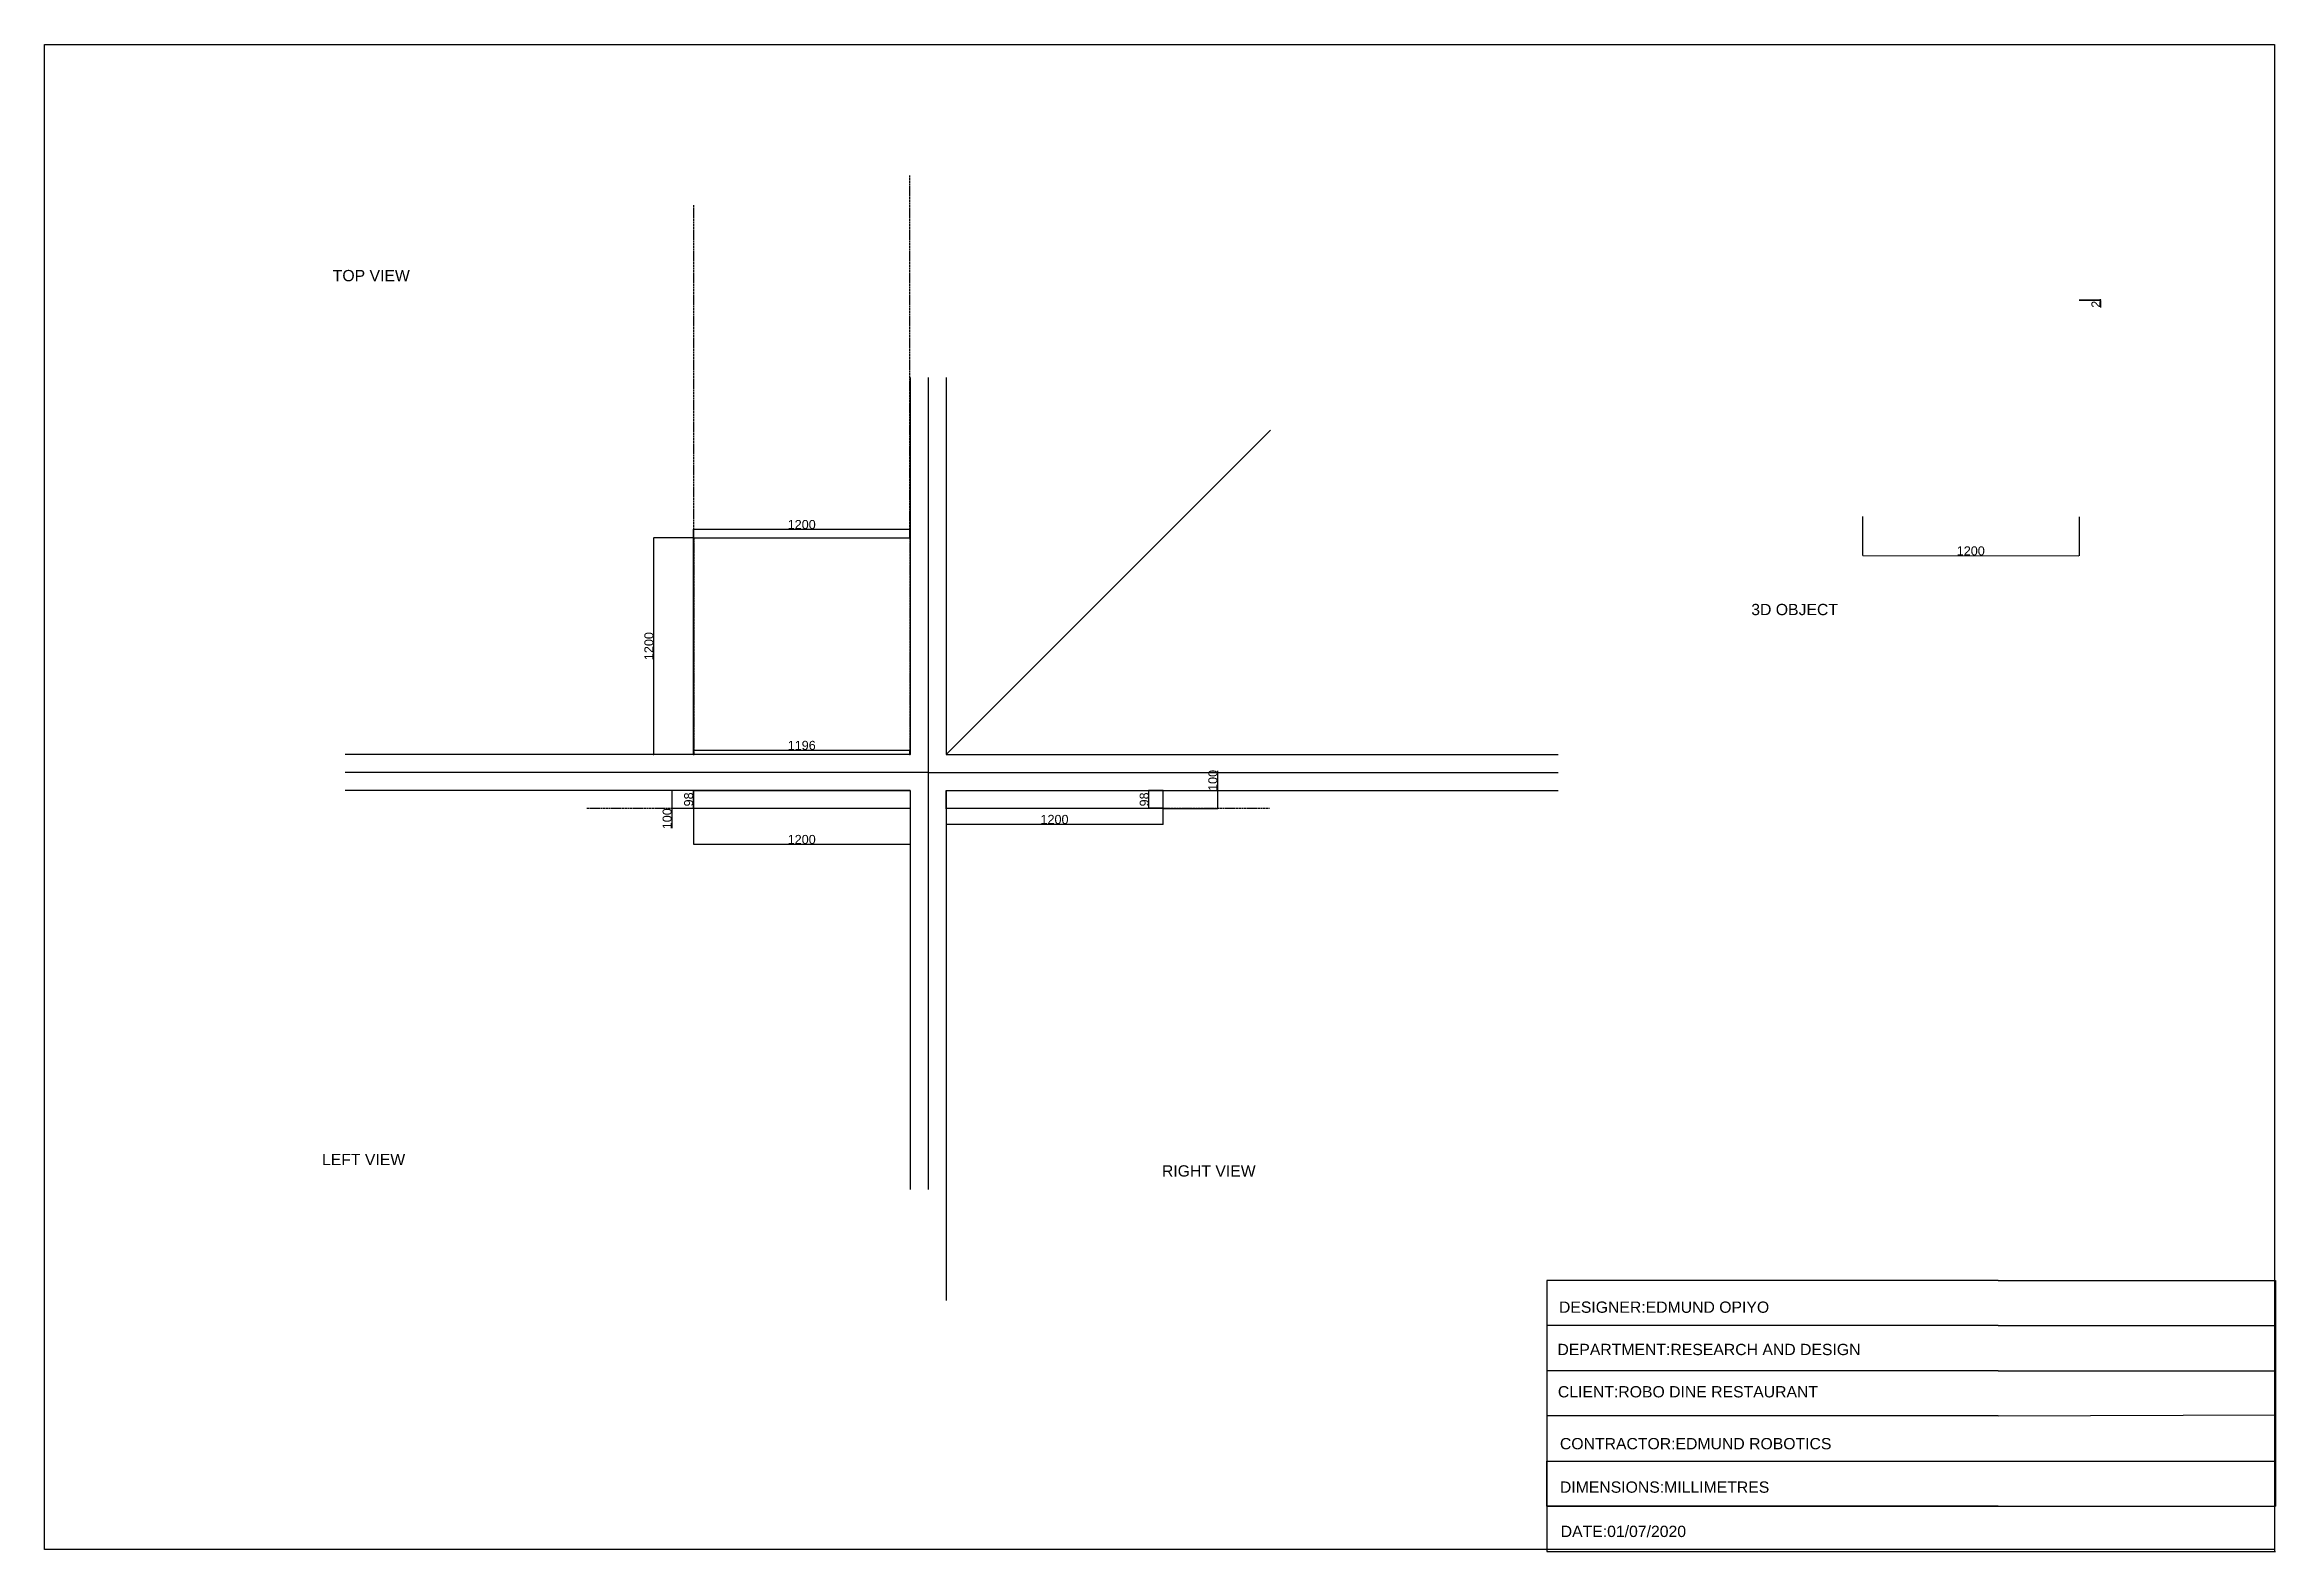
# Model space of a CAD drawing. Header units: millimetres. Extents: x -6591 to 5763, y -4526 to 3818.
import ezdxf

# ---------------------------------------------------------------- set-up
doc = ezdxf.new("R2010")
doc.units = ezdxf.units.MM
doc.linetypes.add('ACAD_ISO02W100', pattern=[15, 12, -3])
doc.layers.add('dimensions', color=3, linetype='Continuous')
doc.layers.add('throughLines', color=2, linetype='ACAD_ISO02W100')
doc.layers.add('textAnnotation', color=4, linetype='Continuous', plot=False)
doc.styles.get("Standard").update_dxf_attribs({"font": 'arial.ttf'})
doc.dimstyles.new('Annotative', dxfattribs={"dimscale": 0, "dimtxt": 50, "dimasz": 2.5, "dimexe": 1.25, "dimexo": 0.625, "dimtad": 1, "dimtxsty": 'Standard', "dimcen": 2.5, "dimadec": 0, "dimazin": 0, "dimtfac": 1, "dimtmove": 0, "dimatfit": 3, "dimfxl": 1, "dimarcsym": 0})

# ---------------------------------------------------------------- blocks, each defined once
blk = doc.blocks.new('*D4')
at = {"layer": 'dimensions', "color": 0, "lineweight": -2, "transparency": 16777216}
for p, q in [((-2998, 1088), (-2998, 1135)), ((-2995, 1134), (-1800, 1134)), ((-1798, 1088), (-1798, 1135))]:
    blk.add_line(p, q, dxfattribs=at)
at = {"layer": 'dimensions', "color": 0, "transparency": 16777216}
for points in [[(-2995, 1134), (-2995, 1133), (-2998, 1134)], [(-1800, 1134), (-1800, 1133), (-1798, 1134)]]:
    blk.add_solid(points, dxfattribs=at)
at = {"layer": 'textAnnotation', "color": 0, "transparency": 16777216}
for p in [(-1798, 1134), (-2998, 1087), (-1798, 1087)]:
    blk.add_point(p, dxfattribs=at)
at = {"layer": 'dimensions', "color": 0, "transparency": 16777216, "insert": (-2398, 1160), "char_height": 50, "attachment_point": 5}
blk.add_mtext('1200', dxfattribs=at)
blk = doc.blocks.new('*D5')
at = {"layer": 'dimensions', "color": 0, "lineweight": -2, "transparency": 16777216}
for p, q in [((-2999, 1087), (-3219, 1087)), ((-3218, 1085), (-3218, -110)), ((-2999, -113), (-3219, -113))]:
    blk.add_line(p, q, dxfattribs=at)
at = {"layer": 'dimensions', "color": 0, "transparency": 16777216}
for points in [[(-3218, 1085), (-3217, 1085), (-3218, 1087)], [(-3218, -110), (-3217, -110), (-3218, -113)]]:
    blk.add_solid(points, dxfattribs=at)
at = {"layer": 'textAnnotation', "color": 0, "transparency": 16777216}
for p in [(-2998, 1087), (-3218, -113), (-2998, -113)]:
    blk.add_point(p, dxfattribs=at)
at = {"layer": 'dimensions', "color": 0, "transparency": 16777216, "insert": (-3244, 487), "char_height": 50, "attachment_point": 5, "rotation": 90}
blk.add_mtext('1200', dxfattribs=at)
blk = doc.blocks.new('*D6')
at = {"layer": 'dimensions', "color": 0, "lineweight": -2, "transparency": 16777216}
for p, q in [((-2996, -112), (-2996, -88)), ((-2993, -89), (-1802, -89)), ((-1800, -112), (-1800, -88))]:
    blk.add_line(p, q, dxfattribs=at)
at = {"layer": 'dimensions', "color": 0, "transparency": 16777216}
for points in [[(-2993, -88), (-2993, -89), (-2996, -89)], [(-1802, -88), (-1802, -89), (-1800, -89)]]:
    blk.add_solid(points, dxfattribs=at)
at = {"layer": 'textAnnotation', "color": 0, "transparency": 16777216}
for p in [(-2996, -113), (-1800, -89), (-1800, -113)]:
    blk.add_point(p, dxfattribs=at)
at = {"layer": 'dimensions', "color": 0, "transparency": 16777216, "insert": (-2398, -63), "char_height": 50, "attachment_point": 5}
blk.add_mtext('1196', dxfattribs=at)
blk = doc.blocks.new('*D8')
at = {"layer": 'dimensions', "color": 0, "lineweight": -2, "transparency": 16777216}
for p, q in [((-94, -313), (-94, -204)), ((-397, -313), (-93, -313)), ((-94, -410), (-94, -315)), ((-397, -413), (-93, -413))]:
    blk.add_line(p, q, dxfattribs=at)
at = {"layer": 'dimensions', "color": 0, "transparency": 16777216}
for points in [[(-95, -315), (-94, -315), (-94, -313)], [(-95, -410), (-94, -410), (-94, -413)]]:
    blk.add_solid(points, dxfattribs=at)
at = {"layer": 'textAnnotation', "color": 0, "transparency": 16777216}
for p in [(-398, -313), (-94, -313), (-398, -413)]:
    blk.add_point(p, dxfattribs=at)
at = {"layer": 'dimensions', "color": 0, "transparency": 16777216, "insert": (-121, -257), "char_height": 50, "attachment_point": 5, "rotation": 90}
blk.add_mtext('100', dxfattribs=at)
blk = doc.blocks.new('*D9')
at = {"layer": 'dimensions', "color": 0, "lineweight": -2, "transparency": 16777216}
for p, q in [((-399, -313), (-476, -313)), ((-475, -408), (-475, -315)), ((-399, -411), (-476, -411))]:
    blk.add_line(p, q, dxfattribs=at)
at = {"layer": 'dimensions', "color": 0, "transparency": 16777216}
for points in [[(-475, -315), (-474, -315), (-475, -313)], [(-475, -408), (-474, -408), (-475, -411)]]:
    blk.add_solid(points, dxfattribs=at)
at = {"layer": 'textAnnotation', "color": 0, "transparency": 16777216}
for p in [(-475, -313), (-398, -313), (-398, -411)]:
    blk.add_point(p, dxfattribs=at)
at = {"layer": 'dimensions', "color": 0, "transparency": 16777216, "insert": (-501, -362), "char_height": 50, "attachment_point": 5, "rotation": 90}
blk.add_mtext('98', dxfattribs=at)
blk = doc.blocks.new('*D10')
at = {"layer": 'dimensions', "color": 0, "lineweight": -2, "transparency": 16777216}
for p, q in [((-1598, -414), (-1598, -501)), ((-398, -414), (-398, -501)), ((-1595, -500), (-400, -500))]:
    blk.add_line(p, q, dxfattribs=at)
at = {"layer": 'dimensions', "color": 0, "transparency": 16777216}
for points in [[(-1595, -499), (-1595, -500), (-1598, -500)], [(-400, -499), (-400, -500), (-398, -500)]]:
    blk.add_solid(points, dxfattribs=at)
at = {"layer": 'textAnnotation', "color": 0, "transparency": 16777216}
for p in [(-1598, -413), (-398, -413), (-398, -500)]:
    blk.add_point(p, dxfattribs=at)
at = {"layer": 'dimensions', "color": 0, "transparency": 16777216, "insert": (-998, -473), "char_height": 50, "attachment_point": 5}
blk.add_mtext('1200', dxfattribs=at)
blk = doc.blocks.new('*D11')
at = {"layer": 'dimensions', "color": 0, "lineweight": -2, "transparency": 16777216}
for p, q in [((-2999, -313), (-3118, -313)), ((-3117, -315), (-3117, -410)), ((-2999, -413), (-3118, -413)), ((-3117, -413), (-3117, -522))]:
    blk.add_line(p, q, dxfattribs=at)
at = {"layer": 'dimensions', "color": 0, "transparency": 16777216}
for points in [[(-3117, -315), (-3116, -315), (-3117, -313)], [(-3117, -410), (-3116, -410), (-3117, -413)]]:
    blk.add_solid(points, dxfattribs=at)
at = {"layer": 'textAnnotation', "color": 0, "transparency": 16777216}
for p in [(-2998, -313), (-3117, -413), (-2998, -413)]:
    blk.add_point(p, dxfattribs=at)
at = {"layer": 'dimensions', "color": 0, "transparency": 16777216, "insert": (-3143, -469), "char_height": 50, "attachment_point": 5, "rotation": 90}
blk.add_mtext('100', dxfattribs=at)
blk = doc.blocks.new('*D12')
at = {"layer": 'dimensions', "color": 0, "lineweight": -2, "transparency": 16777216}
for p, q in [((-2999, -313), (-2999, -313)), ((-2998, -315), (-2998, -408)), ((-2999, -411), (-2999, -411))]:
    blk.add_line(p, q, dxfattribs=at)
at = {"layer": 'dimensions', "color": 0, "transparency": 16777216}
for points in [[(-2998, -315), (-2998, -315), (-2998, -313)], [(-2998, -408), (-2998, -408), (-2998, -411)]]:
    blk.add_solid(points, dxfattribs=at)
at = {"layer": 'textAnnotation', "color": 0, "transparency": 16777216}
for p in [(-2998, -313), (-2998, -411), (-2998, -411)]:
    blk.add_point(p, dxfattribs=at)
at = {"layer": 'dimensions', "color": 0, "transparency": 16777216, "insert": (-3024, -362), "char_height": 50, "attachment_point": 5, "rotation": 90}
blk.add_mtext('98', dxfattribs=at)
blk = doc.blocks.new('*D13')
at = {"layer": 'dimensions', "color": 0, "lineweight": -2, "transparency": 16777216}
for p, q in [((-2998, -414), (-2998, -611)), ((-1798, -414), (-1798, -611)), ((-2995, -610), (-1800, -610))]:
    blk.add_line(p, q, dxfattribs=at)
at = {"layer": 'dimensions', "color": 0, "transparency": 16777216}
for points in [[(-2995, -609), (-2995, -610), (-2998, -610)], [(-1800, -609), (-1800, -610), (-1798, -610)]]:
    blk.add_solid(points, dxfattribs=at)
at = {"layer": 'textAnnotation', "color": 0, "transparency": 16777216}
for p in [(-2998, -413), (-1798, -413), (-1798, -610)]:
    blk.add_point(p, dxfattribs=at)
at = {"layer": 'dimensions', "color": 0, "transparency": 16777216, "insert": (-2398, -584), "char_height": 50, "attachment_point": 5}
blk.add_mtext('1200', dxfattribs=at)
blk = doc.blocks.new('*D17')
at = {"layer": 'Defpoints', "color": 0, "transparency": 16777216}
for p in [(3476, 1206, 2), (4676, 1204), (4676, 987)]:
    blk.add_point(p, dxfattribs=at)
at = {"layer": 'dimensions', "color": 0, "lineweight": -2, "transparency": 16777216}
for p, q in [((3476, 1205), (3476, 988)), ((4676, 1203), (4676, 986)), ((3479, 989), (4674, 987))]:
    blk.add_line(p, q, dxfattribs=at)
at = {"layer": 'dimensions', "color": 0, "transparency": 16777216}
for points in [[(3479, 989), (3479, 988), (3476, 989)], [(4674, 987), (4674, 986), (4676, 987)]]:
    blk.add_solid(points, dxfattribs=at)
at = {"layer": 'dimensions', "color": 0, "transparency": 16777216, "insert": (4076, 1014), "char_height": 50, "attachment_point": 5, "rotation": 359.9045}
blk.add_mtext('1200', dxfattribs=at)
blk = doc.blocks.new('*D20')
at = {"layer": 'Defpoints', "color": 0, "transparency": 16777216}
for p in [(4676, 2404, 100), (4676, 2402, 100), (4795, 2402)]:
    blk.add_point(p, dxfattribs=at)
at = {"layer": 'dimensions', "color": 0, "lineweight": -2, "transparency": 16777216}
for p, q in [((4677, 2404), (4796, 2404)), ((4677, 2402), (4796, 2402)), ((4795, 2406), (4795, 2409)), ((4795, 2404), (4795, 2402)), ((4795, 2399), (4795, 2362))]:
    blk.add_line(p, q, dxfattribs=at)
at = {"layer": 'dimensions', "color": 0, "transparency": 16777216}
for points in [[(4795, 2406), (4796, 2406), (4795, 2404)], [(4795, 2399), (4796, 2399), (4795, 2402)]]:
    blk.add_solid(points, dxfattribs=at)
at = {"layer": 'dimensions', "color": 0, "transparency": 16777216, "insert": (4769, 2380), "char_height": 50, "attachment_point": 5, "rotation": 90}
blk.add_mtext('2', dxfattribs=at)

msp = doc.modelspace()

# ---------------------------------------------------------------- linework, layer by layer
for p, q in [((-1797.943, 1973.798), (-1797.943, -112.979)), ((-1697.943, 1973.798), (-1697.943, -2522.458)), ((-1597.943, 1973.798), (-1597.943, -112.979)), ((-1597.943, -112.979), (197.529, 1682.494)), ((-2997.943, 1087.021), (-2995.946, 1086.918)), ((-2997.943, 1087.021), (-2997.943, -112.979)), ((-1797.943, 1087.021), (-1797.943, -112.979)), ((-1797.943, -112.979), (-4927.019, -112.979)), ((-1597.943, -112.979), (1791.605, -112.979)), ((-1697.943, -212.979), (-4927.019, -212.979)), ((-1697.943, -212.979), (1791.605, -212.979)), ((-1797.943, -312.979), (-4927.019, -312.979)), ((-1797.943, -312.979), (-2996.276, -312.979)), ((-1797.943, -312.979), (-1797.943, -2522.458)), ((-1597.943, -312.979), (1791.605, -312.979)), ((-1597.943, -312.979), (-1597.943, -412.979)), ((-1597.943, -312.979), (-1597.943, -412.979)), ((-1597.943, -312.979), (-1597.943, -3137.262)), ((-1697.943, -2522.458), (-1697.943, -2522.458)), ((4228.449, -3026.253), (1728.449, -3026.253)), ((1728.449, -3026.253), (1728.449, -3276.251)), ((4228.449, -3026.253), (5762.783, -3026.253)), ((5762.783, -3026.253), (5762.783, -4276.253)), ((4228.449, -3276.253), (1728.449, -3276.253)), ((1728.449, -3276.253), (1728.449, -3526.251)), ((4228.449, -3276.253), (5762.783, -3276.253)), ((1728.449, -3526.253), (1728.449, -3776.251)), ((4228.449, -3526.253), (1728.449, -3526.253)), ((1728.449, -3526.253), (1728.449, -3776.251)), ((4228.449, -3526.253), (5762.783, -3526.253)), ((4228.449, -3776.253), (1728.449, -3776.253)), ((1728.449, -3776.253), (1728.449, -4026.251)), ((4228.449, -3776.253), (5762.783, -3770.292)), ((1728.449, -4276.253), (1728.449, -4026.251)), ((1728.449, -4026.251), (5762.783, -4026.251)), ((1728.449, -4026.251), (1728.449, -4276.253)), ((4228.449, -4276.253), (1728.449, -4276.253)), ((1728.449, -4276.253), (5762.783, -4276.253)), ((1728.449, -4276.253), (1728.449, -4526.255)), ((4228.449, -4276.253), (5762.783, -4276.253)), ((5758.528, -4276.253), (5758.528, -4526.255)), ((1728.449, -4526.255), (5762.783, -4526.255))]:
    msp.add_line(p, q)
for points in [[(5758.528, -4516.547), (-6590.502, -4516.547), (-6590.502, 3817.904), (5758.528, 3817.904)], [(-1797.943, -112.979), (-2997.943, -112.979), (-2997.943, 1087.021), (-1797.943, 1087.021)], [(-2997.943, -312.979), (-1797.943, -312.979), (-1797.943, -412.979), (-2997.943, -412.979)], [(-1597.943, -312.979), (-397.943, -312.979), (-397.943, -412.979), (-1597.943, -412.979)]]:
    msp.add_lwpolyline(points, close=True)
at = {"layer": 'throughLines'}
for p, q in [((-1799.943, 1087.021), (-1799.943, 3093.678)), ((-2995.946, 1086.918), (-2995.946, 2928.053)), ((-2995.943, 1087.021), (-2995.943, -112.979)), ((-1799.943, 1087.021), (-1799.943, -112.979)), ((-3588.039, -410.979), (-1797.943, -410.979)), ((-1597.943, -410.979), (192.152, -410.979))]:
    msp.add_line(p, q, dxfattribs=at)

# ---------------------------------------------------------------- texts
at = {"layer": 'textAnnotation'}
for s, p in [('3D OBJECT', (2860.383, 658.358)), ('DESIGNER:EDMUND OPIYO', (1795.44, -3205.027)), ('DEPARTMENT:RESEARCH AND DESIGN', (1786.931, -3439.348)), ('CLIENT:ROBO DINE RESTAURANT', (1789.445, -3673.533)), ('CONTRACTOR:EDMUND ROBOTICS', (1800.798, -3960.929)), ('DIMENSIONS:MILLIMETRES', (1800.798, -4201.482)), ('DATE:01/07/2020', (1805.213, -4446.752))]:
    msp.add_text(s, height=62.5, dxfattribs=at).set_placement(p)
at = {"layer": 'textAnnotation', "char_height": 62.5, "attachment_point": 1}
for s, insert in [('TOP VIEW', (-4994.912, 2570.02)), ('LEFT VIEW', (-5054.588, -2324.829)), ('RIGHT VIEW', (-403.142, -2388.16))]:
    msp.add_mtext_dynamic_manual_height_columns(s, width=2091.19169, gutter_width=12.5, heights=[910.774], dxfattribs=dict(at, insert=insert))

# ---------------------------------------------------------------- dimensions: what is measured, and where the dimension line sits
at = {"layer": 'dimensions'}
for base, p1, p2, picture, middle in [((4795.109, 2401.784), (4676.472, 2403.784, 100), (4676.472, 2401.784, 100), '*D20', (4769.382, 2379.6)), ((-3217.679, -112.979), (-2997.943, 1087.021), (-2997.943, -112.979), '*D5', (-3243.833, 487.021)), ((-94.481, -312.979), (-397.943, -412.979), (-397.943, -312.979), '*D8', (-120.635, -257.057)), ((-3116.904, -412.979), (-2997.943, -312.979), (-2997.943, -412.979), '*D11', (-3143.058, -468.9)), ((-2997.943, -410.979), (-2997.943, -312.979), (-2997.943, -410.979), '*D12', (-3024.097, -361.979)), ((-474.632, -312.979), (-397.943, -410.979), (-397.943, -312.979), '*D9', (-500.785, -361.979))]:
    dim = msp.add_linear_dim(base=base, p1=p1, p2=p2, angle=90, dimstyle='Annotative', dxfattribs=at)
    dim.commit()
    dim.dimension.update_dxf_attribs({"geometry": picture, "text_midpoint": middle})
for base, p1, p2, picture, middle in [((-1797.943, 1133.589), (-2997.943, 1087.021), (-1797.943, 1087.021), '*D4', (-2397.943, 1159.743)), ((-1799.943, -88.816), (-2995.943, -112.979), (-1799.943, -112.979), '*D6', (-2397.943, -62.662)), ((-1797.943, -609.855), (-2997.943, -412.979), (-1797.943, -412.979), '*D13', (-2397.943, -583.702)), ((-397.943, -499.635), (-1597.943, -412.979), (-397.943, -412.979), '*D10', (-997.943, -473.481))]:
    dim = msp.add_linear_dim(base=base, p1=p1, p2=p2, dimstyle='Annotative', dxfattribs=at)
    dim.commit()
    dim.dimension.update_dxf_attribs({"geometry": picture, "text_midpoint": middle})
dim = msp.add_aligned_dim(p1=(3476.472, 1205.784, 2), p2=(4676.472, 1203.784), distance=-216.97, dimstyle='Annotative', dxfattribs=at)
dim.commit()
dim.dimension.update_dxf_attribs({"geometry": '*D17', "text_midpoint": (4076.154, 1013.967)})

doc.saveas('drawing.dxf')
